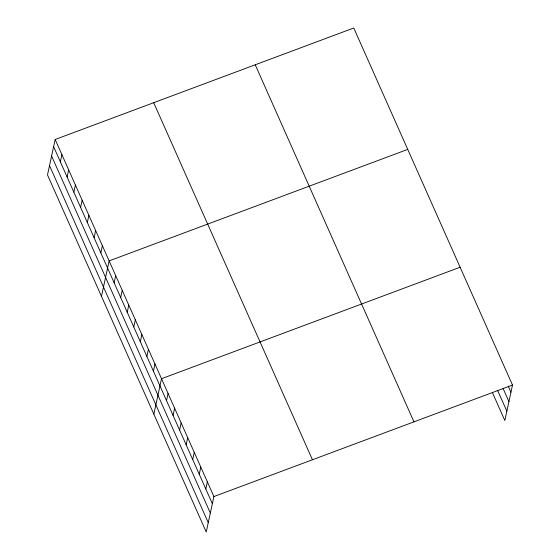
<?xml version="1.0" encoding="UTF-8"?>
<svg xmlns="http://www.w3.org/2000/svg" width="560" height="560" viewBox="0 0 560 560"><rect width="100%" height="100%" fill="white"/><g stroke="black" fill="none" stroke-linecap="round" stroke-linejoin="round"><path stroke-width="0.84" d="M55.167 139.489L47.502 174.937L206.234 532L213.899 496.552L55.167 139.489L353.766 28L512.498 385.063L504.833 420.511L492.429 392.602M60.361 161.833L61.915 154.665M67.109 177.009L68.663 169.841M73.857 192.185L75.404 185.017M80.605 207.354L82.152 200.186M87.346 222.53L88.9 215.362M94.094 237.706L95.641 230.538M100.842 252.882L102.389 245.714M101.472 296.338L109.137 260.89L407.736 149.401M114.135 282.786L115.682 275.618M120.68 297.514L122.234 290.346M127.225 312.242L128.779 305.074M133.777 326.97L135.324 319.802M140.322 341.705L141.876 334.537M146.874 356.433L148.421 349.265M153.419 371.161L154.966 363.993M153.853 414.169L161.518 378.721L460.117 267.232M166.516 400.617L168.063 393.449M173.061 415.345L174.608 408.177M179.606 430.073L181.16 422.905M186.158 444.801L187.705 437.633M192.703 459.529L194.257 452.361M199.248 474.264L200.802 467.096M205.8 488.992L207.347 481.824M213.899 496.552L512.498 385.063M508.193 386.029L510.944 392.231M503.069 388.381L508.928 401.562M497.546 390.25L506.849 411.18M255.227 64.792L413.959 421.855M153.706 102.697L312.431 459.76M53.62 146.657L212.345 503.72M51.597 155.988L210.329 513.051M49.518 165.606L208.25 522.669"/></g></svg>
